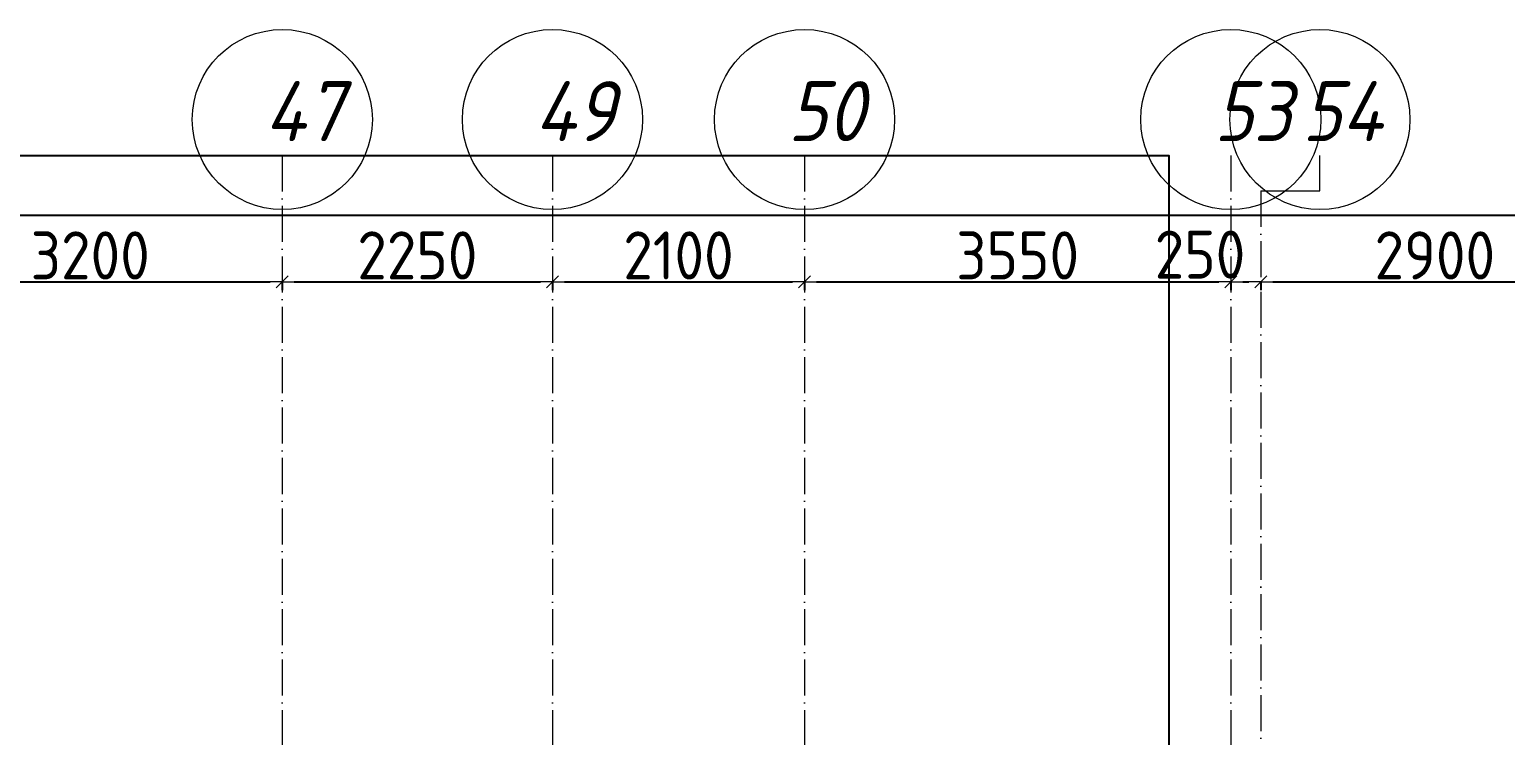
# Model space of a CAD drawing. Header units: millimetres. Extents: x -356862 to 418287, y 0 to 839748.
# Drawn here: x 49003 to 61297, y 545076 to 550959 of the extents above; entities that cross this region are included whole.
import ezdxf

# ---------------------------------------------------------------- set-up
doc = ezdxf.new("R2010")
doc.units = ezdxf.units.MM
doc.linetypes.add('50_200_ШТРИХ_1Т_ш5_п1_п1_', pattern=[700, 500, -100, 0, -100])
for name, color, linetype, lineweight in [('A-____-____-DIMS', 7, 'Continuous', 9), ('S-GRID-____-IDEN', 7, 'Continuous', 9), ('S-GRID-____-OTLN', 7, 'Continuous', 9), ('S-GRID-____-OTLN-1', 7, '50_200_ШТРИХ_1Т_ш5_п1_п1_', 9)]:
    doc.layers.add(name, color=color, linetype=linetype, lineweight=lineweight)
doc.styles.add('ISOCPEUR_I_9', font='isocpeui.ttf', dxfattribs={"width": 0.9, "height": 250})
doc.styles.add('СПДС', font='isocpeur.ttf', dxfattribs={"width": 0.9})
doc.dimstyles.new('Размера А3', dxfattribs={"dimtxt": 200, "dimasz": 100, "dimexe": 70, "dimexo": 100, "dimgap": 20, "dimtad": 1, "dimdec": 0, "dimrnd": 10, "dimzin": 0, "dimdsep": 46, "dimtxsty": 'СПДС', "dimblk": 'ARROWHEAD_6', "dimcen": 1, "dimclrd": 256, "dimclre": 256, "dimclrt": 256, "dimazin": 0, "dimtfac": 1, "dimtdec": 0, "dimtmove": 2, "dimatfit": 3, "dimfxl": 1, "dimtolj": 1, "dimtzin": 0, "dimarcsym": 0})

# ---------------------------------------------------------------- blocks, each defined once
blk = doc.blocks.new('Ось сетки - Круг_Ø6_00__ISO-2_5_0_9K_-25732049-АР1_План отверстий 2 этажа в осях 1-64_Ю-ЯЯ')
at = {"layer": 'S-GRID-____-IDEN'}
blk.add_circle((0, 0), 3, dxfattribs=at)
blk = doc.blocks.new('ARROWHEAD_6')
at = {"color": 0, "linetype": 'Continuous'}
for p, q in [((0, 0), (-1, 0)), ((-0.5, -0.5), (0.5, 0.5))]:
    blk.add_line(p, q, dxfattribs=at)
blk = doc.blocks.new('*D4560')
at = {"layer": 'A-____-____-DIMS', "lineweight": -2, "transparency": 16777216}
for p, q in [((47908, 548862), (47908, 548786)), ((48008, 548856), (51008, 548856)), ((51108, 548862), (51108, 548786))]:
    blk.add_line(p, q, dxfattribs=at)
at = {"layer": 'Defpoints', "color": 0, "lineweight": 30, "transparency": 16777216}
for p in [(47908, 548962), (51108, 548962), (51108, 548856)]:
    blk.add_point(p, dxfattribs=at)
at = {"layer": 'A-____-____-DIMS', "lineweight": -2, "transparency": 16777216, "xscale": 100, "yscale": 100, "zscale": 100, "rotation": 180}
blk.add_blockref('ARROWHEAD_6', (47908, 548856), dxfattribs=at)
at = {"layer": 'A-____-____-DIMS', "lineweight": -2, "transparency": 16777216, "xscale": 100, "yscale": 100, "zscale": 100}
blk.add_blockref('ARROWHEAD_6', (51108, 548856), dxfattribs=at)
at = {"layer": 'A-____-____-DIMS', "transparency": 16777216, "insert": (49508, 549076), "char_height": 400, "width": 2.49, "attachment_point": 5, "style": 'СПДС'}
blk.add_mtext('\\A1;3200', dxfattribs=at)
blk = doc.blocks.new('*D4561')
at = {"layer": 'A-____-____-DIMS', "lineweight": -2, "transparency": 16777216}
for p, q in [((51108, 548862), (51108, 548786)), ((51208, 548856), (53258, 548856)), ((53358, 548862), (53358, 548786))]:
    blk.add_line(p, q, dxfattribs=at)
at = {"layer": 'Defpoints', "color": 0, "lineweight": 30, "transparency": 16777216}
for p in [(51108, 548962), (53358, 548962), (53358, 548856)]:
    blk.add_point(p, dxfattribs=at)
at = {"layer": 'A-____-____-DIMS', "lineweight": -2, "transparency": 16777216, "xscale": 100, "yscale": 100, "zscale": 100, "rotation": 180}
blk.add_blockref('ARROWHEAD_6', (51108, 548856), dxfattribs=at)
at = {"layer": 'A-____-____-DIMS', "lineweight": -2, "transparency": 16777216, "xscale": 100, "yscale": 100, "zscale": 100}
blk.add_blockref('ARROWHEAD_6', (53358, 548856), dxfattribs=at)
at = {"layer": 'A-____-____-DIMS', "transparency": 16777216, "insert": (52233, 549076), "char_height": 400, "width": 2.49, "attachment_point": 5, "style": 'СПДС'}
blk.add_mtext('\\A1;2250', dxfattribs=at)
blk = doc.blocks.new('*D4562')
at = {"layer": 'A-____-____-DIMS', "lineweight": -2, "transparency": 16777216}
for p, q in [((53358, 548862), (53358, 548786)), ((53458, 548856), (55358, 548856)), ((55458, 548862), (55458, 548786))]:
    blk.add_line(p, q, dxfattribs=at)
at = {"layer": 'Defpoints', "color": 0, "lineweight": 30, "transparency": 16777216}
for p in [(53358, 548962), (55458, 548962), (55458, 548856)]:
    blk.add_point(p, dxfattribs=at)
at = {"layer": 'A-____-____-DIMS', "lineweight": -2, "transparency": 16777216, "xscale": 100, "yscale": 100, "zscale": 100, "rotation": 180}
blk.add_blockref('ARROWHEAD_6', (53358, 548856), dxfattribs=at)
at = {"layer": 'A-____-____-DIMS', "lineweight": -2, "transparency": 16777216, "xscale": 100, "yscale": 100, "zscale": 100}
blk.add_blockref('ARROWHEAD_6', (55458, 548856), dxfattribs=at)
at = {"layer": 'A-____-____-DIMS', "transparency": 16777216, "insert": (54408, 549076), "char_height": 400, "width": 2.3, "attachment_point": 5, "style": 'СПДС'}
blk.add_mtext('\\A1;2100', dxfattribs=at)
blk = doc.blocks.new('*D4563')
at = {"layer": 'A-____-____-DIMS', "lineweight": -2, "transparency": 16777216}
for p, q in [((55458, 548862), (55458, 548786)), ((55558, 548856), (58908, 548856)), ((59008, 548862), (59008, 548786))]:
    blk.add_line(p, q, dxfattribs=at)
at = {"layer": 'Defpoints', "color": 0, "lineweight": 30, "transparency": 16777216}
for p in [(55458, 548962), (59008, 548962), (59008, 548856)]:
    blk.add_point(p, dxfattribs=at)
at = {"layer": 'A-____-____-DIMS', "lineweight": -2, "transparency": 16777216, "xscale": 100, "yscale": 100, "zscale": 100, "rotation": 180}
blk.add_blockref('ARROWHEAD_6', (55458, 548856), dxfattribs=at)
at = {"layer": 'A-____-____-DIMS', "lineweight": -2, "transparency": 16777216, "xscale": 100, "yscale": 100, "zscale": 100}
blk.add_blockref('ARROWHEAD_6', (59008, 548856), dxfattribs=at)
at = {"layer": 'A-____-____-DIMS', "transparency": 16777216, "insert": (57233, 549076), "char_height": 400, "width": 2.49, "attachment_point": 5, "style": 'СПДС'}
blk.add_mtext('\\A1;3550', dxfattribs=at)
blk = doc.blocks.new('*D4564')
at = {"layer": 'A-____-____-DIMS', "lineweight": -2, "transparency": 16777216}
for p, q in [((59008, 548862), (59008, 548786)), ((59108, 548856), (59158, 548856)), ((59258, 548862), (59258, 548786))]:
    blk.add_line(p, q, dxfattribs=at)
at = {"layer": 'Defpoints', "color": 0, "lineweight": 30, "transparency": 16777216}
for p in [(59008, 548962), (59258, 548962), (59258, 548856)]:
    blk.add_point(p, dxfattribs=at)
at = {"layer": 'A-____-____-DIMS', "lineweight": -2, "transparency": 16777216, "xscale": 100, "yscale": 100, "zscale": 100, "rotation": 180}
blk.add_blockref('ARROWHEAD_6', (59008, 548856), dxfattribs=at)
at = {"layer": 'A-____-____-DIMS', "lineweight": -2, "transparency": 16777216, "xscale": 100, "yscale": 100, "zscale": 100}
blk.add_blockref('ARROWHEAD_6', (59258, 548856), dxfattribs=at)
at = {"layer": 'A-____-____-DIMS', "transparency": 16777216, "insert": (58375, 549283), "char_height": 400, "width": 1.87, "attachment_point": 1, "line_spacing_factor": 1.149209, "style": 'СПДС'}
blk.add_mtext('\\A1;250', dxfattribs=at)
blk = doc.blocks.new('*D4565')
at = {"layer": 'A-____-____-DIMS', "lineweight": -2, "transparency": 16777216}
for p, q in [((59258, 548862), (59258, 548786)), ((59358, 548856), (62058, 548856)), ((62158, 548862), (62158, 548786))]:
    blk.add_line(p, q, dxfattribs=at)
at = {"layer": 'Defpoints', "color": 0, "lineweight": 30, "transparency": 16777216}
for p in [(59258, 548962), (62158, 548962), (62158, 548856)]:
    blk.add_point(p, dxfattribs=at)
at = {"layer": 'A-____-____-DIMS', "lineweight": -2, "transparency": 16777216, "xscale": 100, "yscale": 100, "zscale": 100, "rotation": 180}
blk.add_blockref('ARROWHEAD_6', (59258, 548856), dxfattribs=at)
at = {"layer": 'A-____-____-DIMS', "lineweight": -2, "transparency": 16777216, "xscale": 100, "yscale": 100, "zscale": 100}
blk.add_blockref('ARROWHEAD_6', (62158, 548856), dxfattribs=at)
at = {"layer": 'A-____-____-DIMS', "transparency": 16777216, "insert": (60708, 549076), "char_height": 400, "width": 2.49, "attachment_point": 5, "style": 'СПДС'}
blk.add_mtext('\\A1;2900', dxfattribs=at)
blk = doc.blocks.new('*D4571')
at = {"layer": 'A-____-____-DIMS', "lineweight": -2, "transparency": 16777216}
for p, q in [((-17942, 549415), (-17942, 549339)), ((85558, 549415), (85558, 549339)), ((-17842, 549409), (33027, 549409)), ((85458, 549409), (34435, 549409))]:
    blk.add_line(p, q, dxfattribs=at)
at = {"layer": 'Defpoints', "color": 0, "lineweight": 30, "transparency": 16777216}
for p in [(-17942, 549515), (85558, 549515), (85558, 549409)]:
    blk.add_point(p, dxfattribs=at)
at = {"layer": 'A-____-____-DIMS', "lineweight": -2, "transparency": 16777216, "xscale": 100, "yscale": 100, "zscale": 100, "rotation": 180}
blk.add_blockref('ARROWHEAD_6', (-17942, 549409), dxfattribs=at)
at = {"layer": 'A-____-____-DIMS', "lineweight": -2, "transparency": 16777216, "xscale": 100, "yscale": 100, "zscale": 100}
blk.add_blockref('ARROWHEAD_6', (85558, 549409), dxfattribs=at)
at = {"layer": 'A-____-____-DIMS', "transparency": 16777216, "insert": (33047, 549835), "char_height": 400, "width": 3.54, "attachment_point": 1, "line_spacing_factor": 1.149209, "style": 'СПДС'}
blk.add_mtext('\\A1;103500', dxfattribs=at)
blk = doc.blocks.new('*D13727')
at = {"layer": 'A-____-____-DIMS', "lineweight": -2, "transparency": 16777216}
for p, q in [((47908, 548862), (47908, 548786)), ((48008, 548856), (51008, 548856)), ((51108, 548862), (51108, 548786))]:
    blk.add_line(p, q, dxfattribs=at)
at = {"layer": 'Defpoints', "color": 0, "transparency": 16777216}
for p in [(47908, 548962), (51108, 548962), (51108, 548856)]:
    blk.add_point(p, dxfattribs=at)
at = {"layer": 'A-____-____-DIMS', "lineweight": -2, "transparency": 16777216, "xscale": 100, "yscale": 100, "zscale": 100, "rotation": 180}
blk.add_blockref('ARROWHEAD_6', (47908, 548856), dxfattribs=at)
at = {"layer": 'A-____-____-DIMS', "lineweight": -2, "transparency": 16777216, "xscale": 100, "yscale": 100, "zscale": 100}
blk.add_blockref('ARROWHEAD_6', (51108, 548856), dxfattribs=at)
at = {"layer": 'A-____-____-DIMS', "transparency": 16777216, "insert": (49508, 549076), "char_height": 400, "width": 2.49, "attachment_point": 5, "style": 'СПДС'}
blk.add_mtext('\\A1;3200', dxfattribs=at)
blk = doc.blocks.new('*D13728')
at = {"layer": 'A-____-____-DIMS', "lineweight": -2, "transparency": 16777216}
for p, q in [((51108, 548862), (51108, 548786)), ((51208, 548856), (53258, 548856)), ((53358, 548862), (53358, 548786))]:
    blk.add_line(p, q, dxfattribs=at)
at = {"layer": 'Defpoints', "color": 0, "transparency": 16777216}
for p in [(51108, 548962), (53358, 548962), (53358, 548856)]:
    blk.add_point(p, dxfattribs=at)
at = {"layer": 'A-____-____-DIMS', "lineweight": -2, "transparency": 16777216, "xscale": 100, "yscale": 100, "zscale": 100, "rotation": 180}
blk.add_blockref('ARROWHEAD_6', (51108, 548856), dxfattribs=at)
at = {"layer": 'A-____-____-DIMS', "lineweight": -2, "transparency": 16777216, "xscale": 100, "yscale": 100, "zscale": 100}
blk.add_blockref('ARROWHEAD_6', (53358, 548856), dxfattribs=at)
at = {"layer": 'A-____-____-DIMS', "transparency": 16777216, "insert": (52233, 549076), "char_height": 400, "width": 2.49, "attachment_point": 5, "style": 'СПДС'}
blk.add_mtext('\\A1;2250', dxfattribs=at)
blk = doc.blocks.new('*D13729')
at = {"layer": 'A-____-____-DIMS', "lineweight": -2, "transparency": 16777216}
for p, q in [((53358, 548862), (53358, 548786)), ((53458, 548856), (55358, 548856)), ((55458, 548862), (55458, 548786))]:
    blk.add_line(p, q, dxfattribs=at)
at = {"layer": 'Defpoints', "color": 0, "transparency": 16777216}
for p in [(53358, 548962), (55458, 548962), (55458, 548856)]:
    blk.add_point(p, dxfattribs=at)
at = {"layer": 'A-____-____-DIMS', "lineweight": -2, "transparency": 16777216, "xscale": 100, "yscale": 100, "zscale": 100, "rotation": 180}
blk.add_blockref('ARROWHEAD_6', (53358, 548856), dxfattribs=at)
at = {"layer": 'A-____-____-DIMS', "lineweight": -2, "transparency": 16777216, "xscale": 100, "yscale": 100, "zscale": 100}
blk.add_blockref('ARROWHEAD_6', (55458, 548856), dxfattribs=at)
at = {"layer": 'A-____-____-DIMS', "transparency": 16777216, "insert": (54408, 549076), "char_height": 400, "width": 2.3, "attachment_point": 5, "style": 'СПДС'}
blk.add_mtext('\\A1;2100', dxfattribs=at)
blk = doc.blocks.new('*D13730')
at = {"layer": 'A-____-____-DIMS', "lineweight": -2, "transparency": 16777216}
for p, q in [((55458, 548862), (55458, 548786)), ((55558, 548856), (58908, 548856)), ((59008, 548862), (59008, 548786))]:
    blk.add_line(p, q, dxfattribs=at)
at = {"layer": 'Defpoints', "color": 0, "transparency": 16777216}
for p in [(55458, 548962), (59008, 548962), (59008, 548856)]:
    blk.add_point(p, dxfattribs=at)
at = {"layer": 'A-____-____-DIMS', "lineweight": -2, "transparency": 16777216, "xscale": 100, "yscale": 100, "zscale": 100, "rotation": 180}
blk.add_blockref('ARROWHEAD_6', (55458, 548856), dxfattribs=at)
at = {"layer": 'A-____-____-DIMS', "lineweight": -2, "transparency": 16777216, "xscale": 100, "yscale": 100, "zscale": 100}
blk.add_blockref('ARROWHEAD_6', (59008, 548856), dxfattribs=at)
at = {"layer": 'A-____-____-DIMS', "transparency": 16777216, "insert": (57233, 549076), "char_height": 400, "width": 2.49, "attachment_point": 5, "style": 'СПДС'}
blk.add_mtext('\\A1;3550', dxfattribs=at)
blk = doc.blocks.new('*D13731')
at = {"layer": 'A-____-____-DIMS', "lineweight": -2, "transparency": 16777216}
for p, q in [((59008, 548862), (59008, 548786)), ((59108, 548856), (59158, 548856)), ((59258, 548862), (59258, 548786))]:
    blk.add_line(p, q, dxfattribs=at)
at = {"layer": 'Defpoints', "color": 0, "transparency": 16777216}
for p in [(59008, 548962), (59258, 548962), (59258, 548856)]:
    blk.add_point(p, dxfattribs=at)
at = {"layer": 'A-____-____-DIMS', "lineweight": -2, "transparency": 16777216, "xscale": 100, "yscale": 100, "zscale": 100, "rotation": 180}
blk.add_blockref('ARROWHEAD_6', (59008, 548856), dxfattribs=at)
at = {"layer": 'A-____-____-DIMS', "lineweight": -2, "transparency": 16777216, "xscale": 100, "yscale": 100, "zscale": 100}
blk.add_blockref('ARROWHEAD_6', (59258, 548856), dxfattribs=at)
at = {"layer": 'A-____-____-DIMS', "transparency": 16777216, "insert": (58375, 549283), "char_height": 400, "width": 1.87, "attachment_point": 1, "line_spacing_factor": 1.149209, "style": 'СПДС'}
blk.add_mtext('\\A1;250', dxfattribs=at)
blk = doc.blocks.new('*D13732')
at = {"layer": 'A-____-____-DIMS', "lineweight": -2, "transparency": 16777216}
for p, q in [((59258, 548862), (59258, 548786)), ((59358, 548856), (62058, 548856)), ((62158, 548862), (62158, 548786))]:
    blk.add_line(p, q, dxfattribs=at)
at = {"layer": 'Defpoints', "color": 0, "transparency": 16777216}
for p in [(59258, 548962), (62158, 548962), (62158, 548856)]:
    blk.add_point(p, dxfattribs=at)
at = {"layer": 'A-____-____-DIMS', "lineweight": -2, "transparency": 16777216, "xscale": 100, "yscale": 100, "zscale": 100, "rotation": 180}
blk.add_blockref('ARROWHEAD_6', (59258, 548856), dxfattribs=at)
at = {"layer": 'A-____-____-DIMS', "lineweight": -2, "transparency": 16777216, "xscale": 100, "yscale": 100, "zscale": 100}
blk.add_blockref('ARROWHEAD_6', (62158, 548856), dxfattribs=at)
at = {"layer": 'A-____-____-DIMS', "transparency": 16777216, "insert": (60708, 549076), "char_height": 400, "width": 2.49, "attachment_point": 5, "style": 'СПДС'}
blk.add_mtext('\\A1;2900', dxfattribs=at)
blk = doc.blocks.new('*D13738')
at = {"layer": 'A-____-____-DIMS', "lineweight": -2, "transparency": 16777216}
for p, q in [((-17942, 549415), (-17942, 549339)), ((85558, 549415), (85558, 549339)), ((-17842, 549409), (33027, 549409)), ((85458, 549409), (34435, 549409))]:
    blk.add_line(p, q, dxfattribs=at)
at = {"layer": 'Defpoints', "color": 0, "transparency": 16777216}
for p in [(-17942, 549515), (85558, 549515), (85558, 549409)]:
    blk.add_point(p, dxfattribs=at)
at = {"layer": 'A-____-____-DIMS', "lineweight": -2, "transparency": 16777216, "xscale": 100, "yscale": 100, "zscale": 100, "rotation": 180}
blk.add_blockref('ARROWHEAD_6', (-17942, 549409), dxfattribs=at)
at = {"layer": 'A-____-____-DIMS', "lineweight": -2, "transparency": 16777216, "xscale": 100, "yscale": 100, "zscale": 100}
blk.add_blockref('ARROWHEAD_6', (85558, 549409), dxfattribs=at)
at = {"layer": 'A-____-____-DIMS', "transparency": 16777216, "insert": (33047, 549835), "char_height": 400, "width": 3.54, "attachment_point": 1, "line_spacing_factor": 1.149209, "style": 'СПДС'}
blk.add_mtext('\\A1;103500', dxfattribs=at)
blk = doc.blocks.new('*D13897')
at = {"layer": 'A-____-____-DIMS', "lineweight": -2, "transparency": 16777216}
for p, q in [((47908, 548862), (47908, 548786)), ((48008, 548856), (51008, 548856)), ((51108, 548862), (51108, 548786))]:
    blk.add_line(p, q, dxfattribs=at)
at = {"layer": 'Defpoints', "color": 0, "transparency": 16777216}
for p in [(47908, 548962), (51108, 548962), (51108, 548856)]:
    blk.add_point(p, dxfattribs=at)
at = {"layer": 'A-____-____-DIMS', "lineweight": -2, "transparency": 16777216, "xscale": 100, "yscale": 100, "zscale": 100, "rotation": 180}
blk.add_blockref('ARROWHEAD_6', (47908, 548856), dxfattribs=at)
at = {"layer": 'A-____-____-DIMS', "lineweight": -2, "transparency": 16777216, "xscale": 100, "yscale": 100, "zscale": 100}
blk.add_blockref('ARROWHEAD_6', (51108, 548856), dxfattribs=at)
at = {"layer": 'A-____-____-DIMS', "transparency": 16777216, "insert": (49508, 549076), "char_height": 400, "width": 2.49, "attachment_point": 5, "style": 'СПДС'}
blk.add_mtext('\\A1;3200', dxfattribs=at)
blk = doc.blocks.new('*D13898')
at = {"layer": 'A-____-____-DIMS', "lineweight": -2, "transparency": 16777216}
for p, q in [((51108, 548862), (51108, 548786)), ((51208, 548856), (53258, 548856)), ((53358, 548862), (53358, 548786))]:
    blk.add_line(p, q, dxfattribs=at)
at = {"layer": 'Defpoints', "color": 0, "transparency": 16777216}
for p in [(51108, 548962), (53358, 548962), (53358, 548856)]:
    blk.add_point(p, dxfattribs=at)
at = {"layer": 'A-____-____-DIMS', "lineweight": -2, "transparency": 16777216, "xscale": 100, "yscale": 100, "zscale": 100, "rotation": 180}
blk.add_blockref('ARROWHEAD_6', (51108, 548856), dxfattribs=at)
at = {"layer": 'A-____-____-DIMS', "lineweight": -2, "transparency": 16777216, "xscale": 100, "yscale": 100, "zscale": 100}
blk.add_blockref('ARROWHEAD_6', (53358, 548856), dxfattribs=at)
at = {"layer": 'A-____-____-DIMS', "transparency": 16777216, "insert": (52233, 549076), "char_height": 400, "width": 2.49, "attachment_point": 5, "style": 'СПДС'}
blk.add_mtext('\\A1;2250', dxfattribs=at)
blk = doc.blocks.new('*D13899')
at = {"layer": 'A-____-____-DIMS', "lineweight": -2, "transparency": 16777216}
for p, q in [((53358, 548862), (53358, 548786)), ((53458, 548856), (55358, 548856)), ((55458, 548862), (55458, 548786))]:
    blk.add_line(p, q, dxfattribs=at)
at = {"layer": 'Defpoints', "color": 0, "transparency": 16777216}
for p in [(53358, 548962), (55458, 548962), (55458, 548856)]:
    blk.add_point(p, dxfattribs=at)
at = {"layer": 'A-____-____-DIMS', "lineweight": -2, "transparency": 16777216, "xscale": 100, "yscale": 100, "zscale": 100, "rotation": 180}
blk.add_blockref('ARROWHEAD_6', (53358, 548856), dxfattribs=at)
at = {"layer": 'A-____-____-DIMS', "lineweight": -2, "transparency": 16777216, "xscale": 100, "yscale": 100, "zscale": 100}
blk.add_blockref('ARROWHEAD_6', (55458, 548856), dxfattribs=at)
at = {"layer": 'A-____-____-DIMS', "transparency": 16777216, "insert": (54408, 549076), "char_height": 400, "width": 2.3, "attachment_point": 5, "style": 'СПДС'}
blk.add_mtext('\\A1;2100', dxfattribs=at)
blk = doc.blocks.new('*D13900')
at = {"layer": 'A-____-____-DIMS', "lineweight": -2, "transparency": 16777216}
for p, q in [((55458, 548862), (55458, 548786)), ((55558, 548856), (58908, 548856)), ((59008, 548862), (59008, 548786))]:
    blk.add_line(p, q, dxfattribs=at)
at = {"layer": 'Defpoints', "color": 0, "transparency": 16777216}
for p in [(55458, 548962), (59008, 548962), (59008, 548856)]:
    blk.add_point(p, dxfattribs=at)
at = {"layer": 'A-____-____-DIMS', "lineweight": -2, "transparency": 16777216, "xscale": 100, "yscale": 100, "zscale": 100, "rotation": 180}
blk.add_blockref('ARROWHEAD_6', (55458, 548856), dxfattribs=at)
at = {"layer": 'A-____-____-DIMS', "lineweight": -2, "transparency": 16777216, "xscale": 100, "yscale": 100, "zscale": 100}
blk.add_blockref('ARROWHEAD_6', (59008, 548856), dxfattribs=at)
at = {"layer": 'A-____-____-DIMS', "transparency": 16777216, "insert": (57233, 549076), "char_height": 400, "width": 2.49, "attachment_point": 5, "style": 'СПДС'}
blk.add_mtext('\\A1;3550', dxfattribs=at)
blk = doc.blocks.new('*D13901')
at = {"layer": 'A-____-____-DIMS', "lineweight": -2, "transparency": 16777216}
for p, q in [((59008, 548862), (59008, 548786)), ((59108, 548856), (59158, 548856)), ((59258, 548862), (59258, 548786))]:
    blk.add_line(p, q, dxfattribs=at)
at = {"layer": 'Defpoints', "color": 0, "transparency": 16777216}
for p in [(59008, 548962), (59258, 548962), (59258, 548856)]:
    blk.add_point(p, dxfattribs=at)
at = {"layer": 'A-____-____-DIMS', "lineweight": -2, "transparency": 16777216, "xscale": 100, "yscale": 100, "zscale": 100, "rotation": 180}
blk.add_blockref('ARROWHEAD_6', (59008, 548856), dxfattribs=at)
at = {"layer": 'A-____-____-DIMS', "lineweight": -2, "transparency": 16777216, "xscale": 100, "yscale": 100, "zscale": 100}
blk.add_blockref('ARROWHEAD_6', (59258, 548856), dxfattribs=at)
at = {"layer": 'A-____-____-DIMS', "transparency": 16777216, "insert": (58375, 549283), "char_height": 400, "width": 1.87, "attachment_point": 1, "line_spacing_factor": 1.149209, "style": 'СПДС'}
blk.add_mtext('\\A1;250', dxfattribs=at)
blk = doc.blocks.new('*D13902')
at = {"layer": 'A-____-____-DIMS', "lineweight": -2, "transparency": 16777216}
for p, q in [((59258, 548862), (59258, 548786)), ((59358, 548856), (62058, 548856)), ((62158, 548862), (62158, 548786))]:
    blk.add_line(p, q, dxfattribs=at)
at = {"layer": 'Defpoints', "color": 0, "transparency": 16777216}
for p in [(59258, 548962), (62158, 548962), (62158, 548856)]:
    blk.add_point(p, dxfattribs=at)
at = {"layer": 'A-____-____-DIMS', "lineweight": -2, "transparency": 16777216, "xscale": 100, "yscale": 100, "zscale": 100, "rotation": 180}
blk.add_blockref('ARROWHEAD_6', (59258, 548856), dxfattribs=at)
at = {"layer": 'A-____-____-DIMS', "lineweight": -2, "transparency": 16777216, "xscale": 100, "yscale": 100, "zscale": 100}
blk.add_blockref('ARROWHEAD_6', (62158, 548856), dxfattribs=at)
at = {"layer": 'A-____-____-DIMS', "transparency": 16777216, "insert": (60708, 549076), "char_height": 400, "width": 2.49, "attachment_point": 5, "style": 'СПДС'}
blk.add_mtext('\\A1;2900', dxfattribs=at)
blk = doc.blocks.new('*D13908')
at = {"layer": 'A-____-____-DIMS', "lineweight": -2, "transparency": 16777216}
for p, q in [((-17942, 549415), (-17942, 549339)), ((85558, 549415), (85558, 549339)), ((-17842, 549409), (33027, 549409)), ((85458, 549409), (34435, 549409))]:
    blk.add_line(p, q, dxfattribs=at)
at = {"layer": 'Defpoints', "color": 0, "transparency": 16777216}
for p in [(-17942, 549515), (85558, 549515), (85558, 549409)]:
    blk.add_point(p, dxfattribs=at)
at = {"layer": 'A-____-____-DIMS', "lineweight": -2, "transparency": 16777216, "xscale": 100, "yscale": 100, "zscale": 100, "rotation": 180}
blk.add_blockref('ARROWHEAD_6', (-17942, 549409), dxfattribs=at)
at = {"layer": 'A-____-____-DIMS', "lineweight": -2, "transparency": 16777216, "xscale": 100, "yscale": 100, "zscale": 100}
blk.add_blockref('ARROWHEAD_6', (85558, 549409), dxfattribs=at)
at = {"layer": 'A-____-____-DIMS', "transparency": 16777216, "insert": (33047, 549835), "char_height": 400, "width": 3.54, "attachment_point": 1, "line_spacing_factor": 1.149209, "style": 'СПДС'}
blk.add_mtext('\\A1;103500', dxfattribs=at)
blk = doc.blocks.new('2этаж')
at = {"layer": 'S-GRID-____-OTLN-1', "color": 251, "ltscale": 0.6, "true_color": 0x636466}
for p, q in [((51108.3, 549908.8), (51108.3, 511907.5)), ((53358.3, 549908.8), (53358.3, 511907.5)), ((55458.3, 549908.8), (55458.3, 498997)), ((59008.3, 549908.8), (59008.3, 498997)), ((59258.3, 549613.9), (59258.3, 499306.9))]:
    blk.add_line(p, q, dxfattribs=at)
at = {"layer": 'S-GRID-____-IDEN', "xscale": 250, "yscale": 250, "zscale": 99.99999999999993, "rotation": 180}
for p in [(51108.3, 550208.8), (53358.3, 550208.8), (55458.3, 550208.8), (59008.3, 550208.8), (59751.2, 550208.8)]:
    blk.add_blockref('Ось сетки - Круг_Ø6_00__ISO-2_5_0_9K_-25732049-АР1_План отверстий 2 этажа в осях 1-64_Ю-ЯЯ', p, dxfattribs=at)
at = {"layer": 'S-GRID-____-IDEN', "char_height": 500, "attachment_point": 1, "style": 'ISOCPEUR_I_9'}
for s, insert, width in [('47', (50960.4, 550528.5), 425.696), ('49', (53210.4, 550528.5), 425.696), ('50', (55319.4, 550528.5), 404.05), ('53', (58869.4, 550528.5), 404.05), ('54', (59603.3, 550528.5), 425.696)]:
    blk.add_mtext(s, dxfattribs=dict(at, insert=insert, width=width))
at = {"layer": 'A-____-____-DIMS'}
for base, p1, p2, picture, middle in [((85558.3, 549408.6), (-17941.7, 549514.7), (85558.3, 549514.7), '*D4571', (33731.2, 549568.6)), ((59258.3, 548856.4), (59008.3, 548962.5), (59258.3, 548962.5), '*D4564', (58716.7, 549016.3))]:
    dim = blk.add_linear_dim(base=base, p1=p1, p2=p2, dimstyle='Размера А3', override={"dimtxt": 400}, dxfattribs=at)
    dim.commit()
    dim.dimension.update_dxf_attribs({"geometry": picture, "text_midpoint": middle, "dimtype": 160})
for base, p1, p2, picture, middle in [((51108.3, 548856.4), (47908.3, 548962.5), (51108.3, 548962.5), '*D4560', (49508.3, 549076.4)), ((53358.3, 548856.4), (51108.3, 548962.5), (53358.3, 548962.5), '*D4561', (52233.3, 549076.4)), ((55458.3, 548856.4), (53358.3, 548962.5), (55458.3, 548962.5), '*D4562', (54408.3, 549076.4)), ((59008.3, 548856.4), (55458.3, 548962.5), (59008.3, 548962.5), '*D4563', (57233.3, 549076.4)), ((62158.3, 548856.4), (59258.3, 548962.5), (62158.3, 548962.5), '*D4565', (60708.3, 549076.4))]:
    dim = blk.add_linear_dim(base=base, p1=p1, p2=p2, dimstyle='Размера А3', override={"dimtxt": 400}, dxfattribs=at)
    dim.commit()
    dim.dimension.update_dxf_attribs({"geometry": picture, "text_midpoint": middle})

msp = doc.modelspace()

# ---------------------------------------------------------------- linework, layer by layer
msp.add_lwpolyline([(58491.7644, 514313.3729), (29908.3366, 514313.3729), (29908.3366, 549908.7924), (58491.7644, 549908.7924)], close=True)
at = {"layer": 'S-GRID-____-IDEN'}
for centre in [(51108.3366, 550208.7924), (51108.3366, 550208.7924), (53358.3366, 550208.7924), (53358.3366, 550208.7924), (55458.3366, 550208.7924), (55458.3366, 550208.7924), (59008.3366, 550208.7924), (59008.3366, 550208.7924), (59751.2142, 550208.7924), (59751.2142, 550208.7924)]:
    msp.add_ellipse(centre, major_axis=(-530.3301, 530.3301), ratio=1, start_param=0.7853981634, end_param=7.0685834706, dxfattribs=at)
at = {"layer": 'S-GRID-____-OTLN'}
for p, q in [((59751.2142, 549613.9458), (59751.2142, 549908.7924)), ((59258.3366, 549613.9458), (59751.2142, 549613.9458))]:
    msp.add_line(p, q, dxfattribs=at)
at = {"layer": 'S-GRID-____-OTLN-1', "color": 251, "ltscale": 0.6, "true_color": 0x636466}
for p, q in [((51108.3366, 549908.7924), (51108.3366, 511907.5288)), ((51108.3366, 549908.7924), (51108.3366, 511907.5288)), ((53358.3366, 549908.7924), (53358.3366, 511907.5288)), ((53358.3366, 549908.7924), (53358.3366, 511907.5288)), ((55458.3366, 549908.7924), (55458.3366, 498996.983)), ((55458.3366, 549908.7924), (55458.3366, 498996.983)), ((59008.3366, 549908.7924), (59008.3366, 498996.983)), ((59008.3366, 549908.7924), (59008.3366, 498996.983)), ((59258.3366, 549613.9458), (59258.3366, 499306.9404)), ((59258.3366, 549613.9458), (59258.3366, 499306.9404))]:
    msp.add_line(p, q, dxfattribs=at)

# ---------------------------------------------------------------- block references
at = {"color": 18, "true_color": 0x000000}
msp.add_blockref('2этаж', (0, 0), dxfattribs=at)

# ---------------------------------------------------------------- texts
at = {"layer": 'A-____-____-DIMS', "char_height": 400, "attachment_point": 5, "style": 'СПДС'}
for s, insert, width in [('\\A1;3200', (49508.3366, 549076.3903), 2.488445), ('\\A1;3200', (49508.3366, 549076.3903), 2.488445), ('\\A1;2250', (52233.3366, 549076.3903), 2.488445), ('\\A1;2250', (52233.3366, 549076.3903), 2.488445), ('\\A1;2100', (54408.3366, 549076.3903), 2.299926), ('\\A1;2100', (54408.3366, 549076.3903), 2.299926), ('\\A1;3550', (57233.3366, 549076.3903), 2.488445), ('\\A1;3550', (57233.3366, 549076.3903), 2.488445), ('\\A1;2900', (60708.3366, 549076.3903), 2.488445), ('\\A1;2900', (60708.3366, 549076.3903), 2.488445)]:
    msp.add_mtext(s, dxfattribs=dict(at, insert=insert, width=width))
at = {"layer": 'A-____-____-DIMS', "insert": (58374.7091, 549283.0042), "char_height": 400, "width": 1.866334, "attachment_point": 1, "line_spacing_factor": 1.149209, "style": 'СПДС'}
msp.add_mtext('\\A1;250', dxfattribs=at)
msp.add_mtext('\\A1;250', dxfattribs=at)
at = {"layer": 'S-GRID-____-IDEN', "char_height": 500, "attachment_point": 1, "style": 'ISOCPEUR_I_9'}
for s, insert, width in [('47', (50960.3877, 550528.5178), 425.696062), ('47', (50960.3877, 550528.5178), 425.696062), ('49', (53210.3877, 550528.5178), 425.696062), ('49', (53210.3877, 550528.5178), 425.696062), ('50', (55319.3877, 550528.5178), 404.0505), ('50', (55319.3877, 550528.5178), 404.0505), ('53', (58869.3877, 550528.5178), 404.0505), ('53', (58869.3877, 550528.5178), 404.0505), ('54', (59603.2653, 550528.5178), 425.696062), ('54', (59603.2653, 550528.5178), 425.696062)]:
    msp.add_mtext(s, dxfattribs=dict(at, insert=insert, width=width))

# ---------------------------------------------------------------- dimensions: what is measured, and where the dimension line sits
at = {"layer": 'A-____-____-DIMS'}
for base, p1, p2, picture, middle in [((85558.3366, 549408.6096), (-17941.6634, 549514.6756), (85558.3366, 549514.6756), '*D13738', (33731.1869, 549568.5568)), ((85558.3366, 549408.6096), (-17941.6634, 549514.6756), (85558.3366, 549514.6756), '*D13908', (33731.1869, 549568.5568)), ((59258.3366, 548856.3903), (59008.3366, 548962.4563), (59258.3366, 548962.4563), '*D13731', (58716.7091, 549016.3375)), ((59258.3366, 548856.3903), (59008.3366, 548962.4563), (59258.3366, 548962.4563), '*D13901', (58716.7091, 549016.3375))]:
    dim = msp.add_linear_dim(base=base, p1=p1, p2=p2, dimstyle='Размера А3', override={"dimtxt": 400}, dxfattribs=at)
    dim.commit()
    dim.dimension.update_dxf_attribs({"geometry": picture, "text_midpoint": middle, "dimtype": 160})
for base, p1, p2, picture, middle in [((51108.3366, 548856.3903), (47908.3366, 548962.4563), (51108.3366, 548962.4563), '*D13727', (49508.3366, 549076.3903)), ((51108.3366, 548856.3903), (47908.3366, 548962.4563), (51108.3366, 548962.4563), '*D13897', (49508.3366, 549076.3903)), ((53358.3366, 548856.3903), (51108.3366, 548962.4563), (53358.3366, 548962.4563), '*D13728', (52233.3366, 549076.3903)), ((53358.3366, 548856.3903), (51108.3366, 548962.4563), (53358.3366, 548962.4563), '*D13898', (52233.3366, 549076.3903)), ((55458.3366, 548856.3903), (53358.3366, 548962.4563), (55458.3366, 548962.4563), '*D13729', (54408.3366, 549076.3903)), ((55458.3366, 548856.3903), (53358.3366, 548962.4563), (55458.3366, 548962.4563), '*D13899', (54408.3366, 549076.3903)), ((59008.3366, 548856.3903), (55458.3366, 548962.4563), (59008.3366, 548962.4563), '*D13730', (57233.3366, 549076.3903)), ((59008.3366, 548856.3903), (55458.3366, 548962.4563), (59008.3366, 548962.4563), '*D13900', (57233.3366, 549076.3903)), ((62158.3366, 548856.3903), (59258.3366, 548962.4563), (62158.3366, 548962.4563), '*D13732', (60708.3366, 549076.3903)), ((62158.3366, 548856.3903), (59258.3366, 548962.4563), (62158.3366, 548962.4563), '*D13902', (60708.3366, 549076.3903))]:
    dim = msp.add_linear_dim(base=base, p1=p1, p2=p2, dimstyle='Размера А3', override={"dimtxt": 400}, dxfattribs=at)
    dim.commit()
    dim.dimension.update_dxf_attribs({"geometry": picture, "text_midpoint": middle})

doc.saveas('drawing.dxf')
